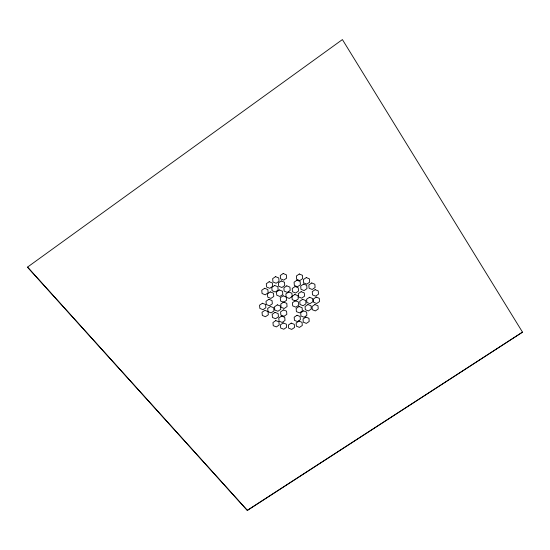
<?xml version="1.0" encoding="UTF-8"?>
<svg xmlns="http://www.w3.org/2000/svg" width="550" height="550" viewBox="0 0 550 550"><rect width="100%" height="100%" fill="white"/><g stroke="black" fill="none" stroke-linecap="round" stroke-linejoin="round"><path stroke-width="0.82" d="M27.5 267.128L247.369 510.434L522.5 332.152L342.403 39.579L27.5 267.128L247.369 510.434M247.356 510.29L522.5 332.152M268.043 311.568L264.887 310.317L262.027 312.269L262.329 315.466L265.478 316.711L268.331 314.765L267.678 308.433L270.545 306.474L273.694 307.732L273.982 310.942L271.123 312.888L267.974 311.637M275.571 276.643L272.656 278.644L272.951 281.951L276.134 283.257L279.036 281.263L278.761 277.956L275.571 276.643M269.191 281.724L266.289 283.718L266.592 287.011L269.782 288.31L272.676 286.323L272.387 283.03L269.191 281.724M283.188 273.508L280.273 275.509L280.548 278.822L283.731 280.129L286.639 278.135L286.371 274.821L283.188 273.508M264.639 288.269L261.752 290.256L262.061 293.528L265.244 294.814L268.132 292.834L267.836 289.561L264.639 288.269M274.691 285.45L271.796 287.437L272.085 290.716L275.254 292.002L278.149 290.022L277.867 286.749L274.691 285.45M281.311 280.94L278.403 282.934L278.685 286.22L281.854 287.519L284.749 285.532L284.481 282.246L281.311 280.94M270.325 291.906L267.444 293.886L267.74 297.144L270.909 298.423L273.79 296.45L273.501 293.191L270.325 291.906M299.303 273.996L296.388 275.99L296.636 279.297L299.784 280.603L302.692 278.609L302.452 275.309L299.303 273.996M279.373 289.96L276.485 291.933L276.76 295.192L279.923 296.471L282.803 294.504L282.535 291.246L279.373 289.96M286.77 285.849L283.876 287.836L284.144 291.101L287.293 292.387L290.18 290.414L289.926 287.141L286.77 285.849M262.412 303.243L259.545 305.202L259.854 308.426L263.017 309.684L265.884 307.732L265.581 304.507L262.412 303.243M268.881 299.296L266.007 301.262L266.303 304.501L269.466 305.759L272.332 303.799L272.051 300.568L268.881 299.296M297 280.191L294.092 282.184L294.346 285.464L297.488 286.756L300.389 284.776L300.149 281.497L297 280.191M306.309 277.564L303.401 279.551L303.634 282.837L306.769 284.137L309.671 282.157L309.451 278.871L306.309 277.564M295.116 286.516L292.222 288.496L292.469 291.761L295.611 293.04L298.499 291.067L298.258 287.808L295.116 286.516M283.14 295.797L280.259 297.763L280.534 301.001L283.676 302.266L286.55 300.307L286.289 297.069L283.14 295.797M288.75 291.961L285.869 293.934L286.131 297.179L289.272 298.457L292.153 296.491L291.899 293.246L288.75 291.961M303.621 284.054L300.719 286.034L300.96 289.3L304.088 290.586L306.982 288.613L306.749 285.347L303.621 284.054M277.372 304.851L274.505 306.811L274.787 310.021L277.922 311.272L280.782 309.32L280.514 306.116L277.372 304.851M283.663 302.087L280.789 304.047L281.064 307.264L284.192 308.516L287.059 306.57L286.798 303.353L283.663 302.087M294.862 294.449L291.974 296.423L292.229 299.654L295.357 300.919L298.231 298.966L297.99 295.728L294.862 294.449M311.754 282.954L308.853 284.934L309.072 288.2L312.187 289.486L315.081 287.512L314.868 284.247L311.754 282.954M301.173 291.679L298.286 293.645L298.526 296.89L301.647 298.162L304.528 296.196L304.294 292.957L301.173 291.679M275.034 312.359L272.174 314.304L272.463 317.488L275.591 318.725L278.438 316.786L278.163 313.603L275.034 312.359M295.343 300.74L292.462 302.699L292.717 305.91L295.831 307.168L298.698 305.222L298.457 302.005L295.343 300.74M283.456 309.911L280.596 311.857L280.864 315.047L283.986 316.291L286.839 314.353L286.577 311.163L283.456 309.911M315.15 289.664L312.262 291.631L312.476 294.876L315.576 296.147L318.464 294.188L318.257 290.95L315.15 289.664M302.644 299.31L299.771 301.269L300.004 304.48L303.112 305.738L305.979 303.793L305.752 300.575L302.644 299.31M281.634 316.071L278.781 318.01L279.056 321.179L282.171 322.41L285.01 320.478L284.749 317.309L281.634 316.071M309.512 297.261L306.632 299.214L306.859 302.431L309.952 303.696L312.826 301.744L312.613 298.526L309.512 297.261M275.798 320.602L272.958 322.534L273.24 325.689L276.354 326.913L279.194 324.988L278.919 321.832L275.798 320.602M299.021 306.494L296.154 308.44L296.402 311.63L299.502 312.874L302.356 310.936L302.122 307.746L299.021 306.494M316.236 297.082L313.356 299.042L313.569 302.252L316.656 303.511L319.529 301.565L319.323 298.354L316.236 297.082M307.938 304.562L305.071 306.508L305.298 309.698L308.385 310.949L311.252 309.011L311.032 305.814L307.938 304.562M283.257 322.946L280.418 324.871L280.686 328.013L283.786 329.23L286.619 327.312L286.357 324.17L283.257 322.946M297.041 315.26L294.188 317.192L294.436 320.354L297.522 321.585L300.369 319.66L300.135 316.498L297.041 315.26M303.559 310.867L300.699 312.806L300.939 315.982L304.019 317.219L306.873 315.288L306.646 312.111L303.559 310.867M314.93 304.549L312.056 306.494L312.276 309.684L315.349 310.929L318.209 308.997L318.01 305.807L314.93 304.549M291.211 323.111L288.372 325.036L288.626 328.178L291.706 329.395L294.546 327.477L294.298 324.342L291.211 323.111M298.98 321.104L296.134 323.029L296.374 326.178L299.447 327.394L302.287 325.476L302.053 322.334L298.98 321.104M305.896 317.096L303.05 319.021L303.277 322.176L306.35 323.4L309.189 321.482L308.969 318.326L305.896 317.096"/></g></svg>
